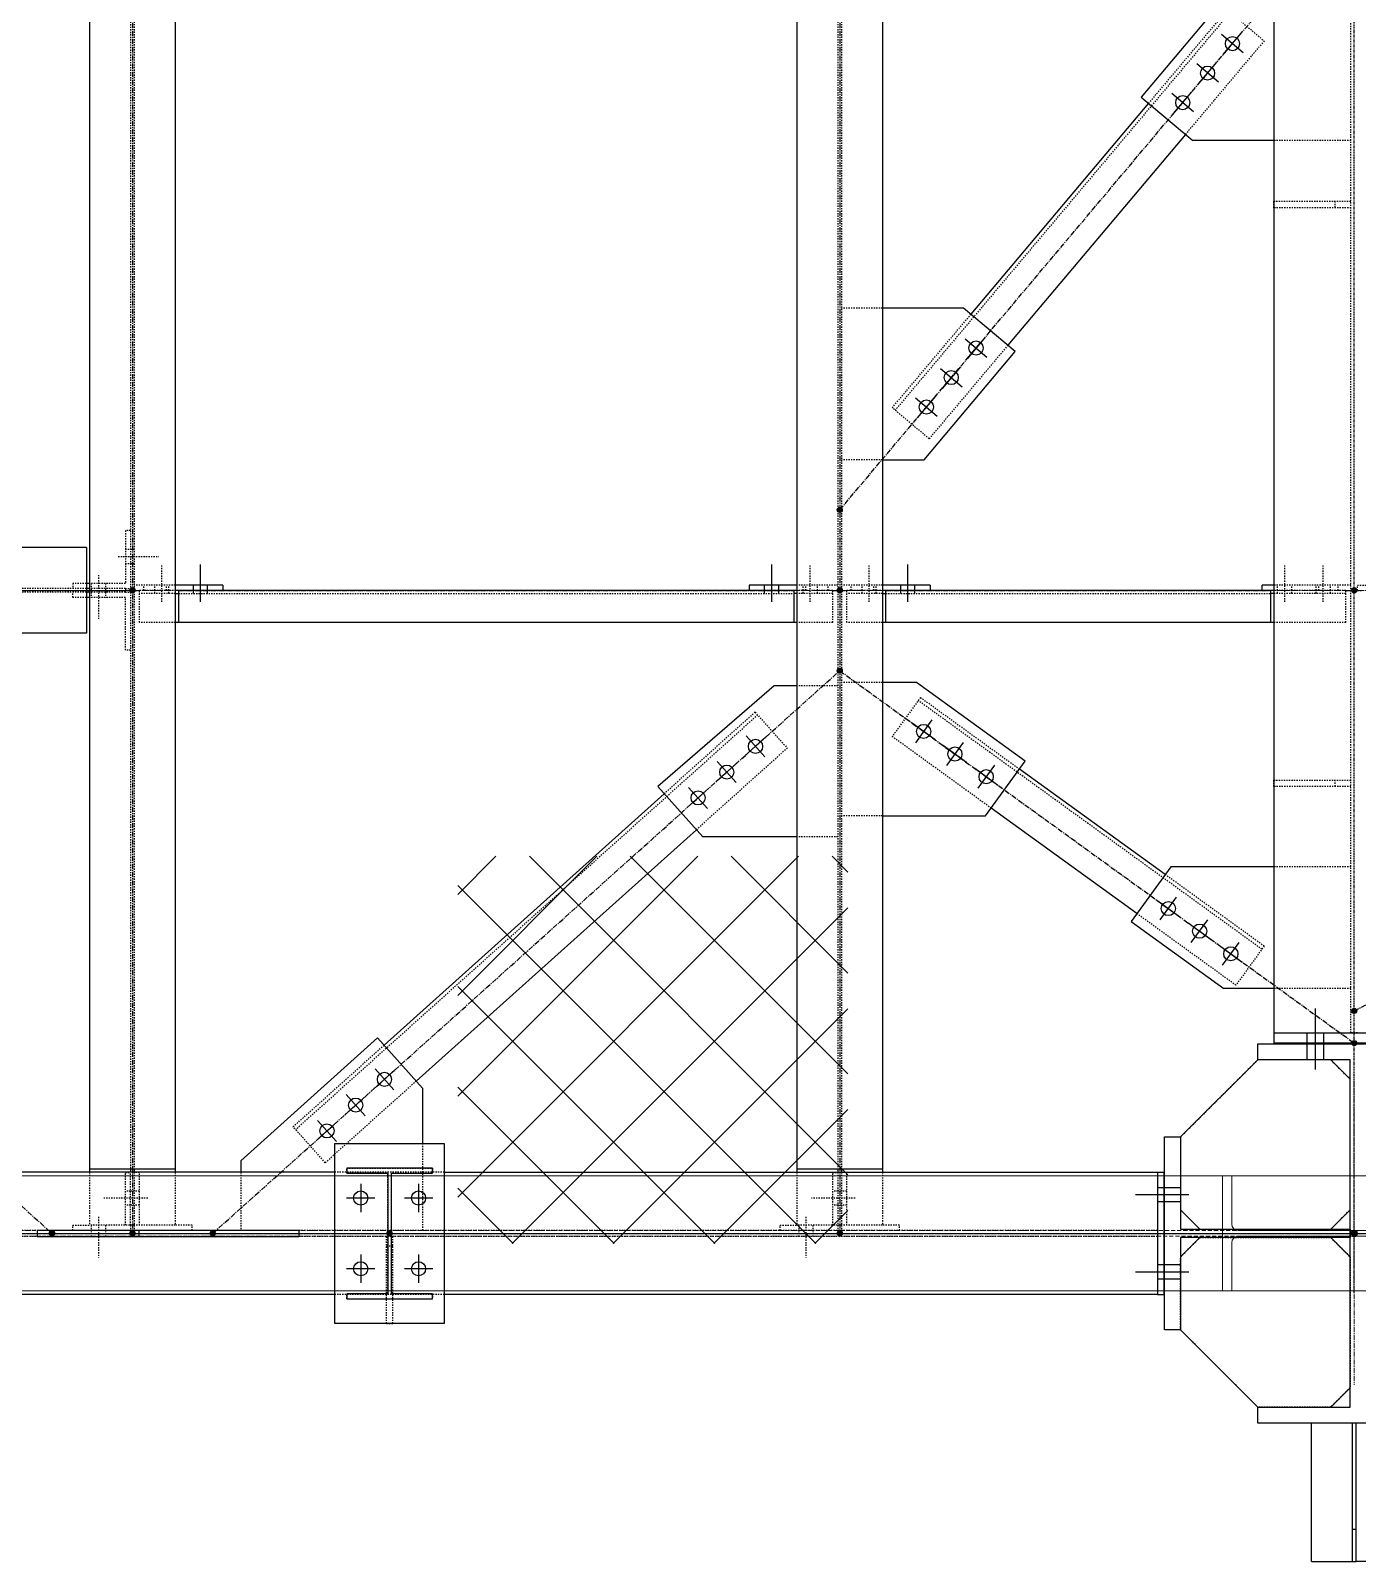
# Model space of a CAD drawing. Header units: millimetres. Extents: x -1319 to 21258, y 11161 to 27532.
# Drawn here: x 12169 to 14232, y 12972 to 15352 of the extents above; entities that cross this region are included whole.
import ezdxf

# ---------------------------------------------------------------- set-up
doc = ezdxf.new("R2010")
doc.units = ezdxf.units.MM
for name, pattern in [('CENTER', [12.7, 7.9375, -1.5875, 1.5875, -1.5875]), ('DXK_LINE_DOT2', [3.9198, 1.9599, -1.9599]), ('DXK_LINE_DOT5', [7.8785, 2.979, -0.9799, 0.9799, -0.9799, 0.9799, -0.9799]), ('HIDDEN', [9.525, 6.35, -3.175]), ('PHANTOM', [2.5, 1.25, -0.25, 0.25, -0.25, 0.25, -0.25])]:
    doc.linetypes.add(name, pattern=pattern)
for name, color, linetype in [('1', 7, 'Continuous'), ('2', 7, 'Continuous'), ('4', 7, 'Continuous')]:
    doc.layers.add(name, color=color, linetype=linetype)
for name, color, linetype, lineweight in [('CEN', 1, 'CENTER', 9), ('handrail', 11, 'FENCELINE1', 9), ('HIDDEN', 3, 'HIDDEN', 9), ('MAIN OBJECT', 2, 'Continuous', 18), ('PANTHOM', 8, 'PHANTOM', 0)]:
    doc.layers.add(name, color=color, linetype=linetype, lineweight=lineweight)
doc.linetypes.add('FENCELINE1', pattern='A,0.25,-0.1,[133,ltypeshp.shx,S=0.1,R=0,X=-0.1,Y=0],-0.1,1', length=1.45)

# ---------------------------------------------------------------- blocks, each defined once
blk = doc.blocks.new('A$Cfeb8c868')
at = {"layer": '4', "linetype": 'Continuous'}
for points in [[(7700, -8879, -1), (7700, -8871, -1)], [(6600, -9004, -1), (6600, -8996, -1)], [(6600, -9004, -1), (6600, -8996, -1)], [(7700, -9004, -1), (7700, -8996, -1)], [(7700, -9004, -1), (7700, -8996, -1)], [(8500, -9004, -1), (8500, -8996, -1)], [(8500, -9004, -1), (8500, -8996, -1)], [(7700, -9129, -1), (7700, -9121, -1)], [(7700, -9129, -1), (7700, -9121, -1)], [(8500, -9658, -1), (8500, -9650, -1)], [(8500, -9708, -1), (8500, -9700, -1)], [(6475, -10004, -1), (6475, -9996, -1)], [(6600, -10004, -1), (6600, -9996, -1)], [(6725, -10004, -1), (6725, -9996, -1)], [(7000, -10004, -1), (7000, -9996, -1)], [(7700, -10004, -1), (7700, -9996, -1)], [(8500, -10004, -1), (8500, -9996, -1)], [(8500, -10004, -1), (8500, -9996, -1)], [(8500, -10004, -1), (8500, -9996, -1)]]:
    blk.add_hatch(color=4, dxfattribs=at).paths.add_polyline_path(points)
at = {"layer": '1', "color": 4, "linetype": 'DXK_LINE_DOT2'}
for p, q in [((8495, -9688), (8495, -3285.3)), ((8375, -7405), (8375, -8395)), ((6597.2, -7813.9), (6597.2, -9002.9)), ((6602.8, -7919.5), (6602.8, -9900)), ((7697.1, -7919.5), (7697.1, -9900)), ((7702.8, -7919.5), (7702.8, -9900)), ((8307.2, -8101.1), (7786.2, -8719.9)), ((8302.6, -8097.3), (8180.2, -8242.6)), ((8302.6, -8097.3), (8360, -8145.6)), ((8360, -8145.6), (8237.6, -8290.9)), ((8495, -8300.6), (8375, -8300.6)), ((8375, -8405), (8375, -8395)), ((8375, -8395), (8495, -8395)), ((8470, -8395), (8470, -8405)), ((8495, -8405), (8375, -8405)), ((8375, -8405), (8375, -9295)), ((7766.6, -8561), (7702.8, -8561)), ((7781.6, -8716), (7904, -8570.7)), ((7961.4, -8619), (7839, -8764.3)), ((7839, -8764.3), (7781.6, -8716)), ((7766.6, -8797), (7702.8, -8797)), ((6597.2, -8907.2), (6589.1, -8907.2)), ((6589.1, -8907.2), (6589.1, -8989.2)), ((6578, -8947.2), (6641, -8947.2)), ((6589.1, -8936.2), (6597.2, -8936.2)), ((6597.2, -8936.2), (6602.8, -8936.2)), ((6589.1, -8958.2), (6597.2, -8958.2)), ((6597.2, -8958.2), (6602.8, -8958.2)), ((6645.8, -9018), (6645.8, -8960)), ((7654.2, -9018), (7654.2, -8960)), ((7745.8, -9018), (7745.8, -8960)), ((8392, -9018), (8392, -8960)), ((8452, -9018), (8452, -8960)), ((6528.4, -8997.2), (5574.6, -8997.2)), ((6507.2, -8989.2), (6507.2, -8997.2)), ((6528.4, -8989.2), (6507.2, -8989.2)), ((6528.4, -8997.2), (6533.4, -8997.2)), ((6589.1, -8989.2), (6533.4, -8989.2)), ((6589.1, -8997.2), (6533.4, -8997.2)), ((6536.1, -8989.2), (6536.1, -8997.2)), ((6536.1, -8997.2), (6536.1, -9002.9)), ((6547.2, -8976.2), (6547.2, -9044.2)), ((6558.1, -8989.2), (6558.1, -8997.2)), ((6558.1, -8997.2), (6558.1, -9002.9)), ((6589.1, -8997.2), (6589.1, -9002.9)), ((6589.1, -8997.2), (6597.2, -8997.2)), ((6666.6, -8992), (6602.8, -8992)), ((6617.9, -9000), (6617.9, -8992)), ((6634.8, -9000), (6634.8, -8992)), ((6652.8, -9000), (6652.8, -8992)), ((6656.8, -9000), (6656.8, -8992)), ((7697.1, -8992), (7633.4, -8992)), ((7643.2, -9000), (7643.2, -8992)), ((7647.2, -9000), (7647.2, -8992)), ((7665.2, -9000), (7665.2, -8992)), ((7682.1, -9000), (7682.1, -8992)), ((7766.6, -8992), (7702.8, -8992)), ((7717.9, -9000), (7717.9, -8992)), ((7734.8, -9000), (7734.8, -8992)), ((7752.8, -9000), (7752.8, -8992)), ((7756.8, -9000), (7756.8, -8992)), ((8495, -8992), (8375, -8992)), ((8381, -9000), (8381, -8992)), ((8403, -9000), (8403, -8992)), ((8441, -9000), (8441, -8992)), ((8445, -9000), (8445, -8992)), ((8463, -9000), (8463, -8992)), ((8475, -9000), (8475, -8992)), ((8505, -9000), (8505, -8992)), ((8505, -8992), (8625, -8992)), ((6528.4, -9002.9), (5574.6, -9002.9)), ((6507.2, -9010.9), (6507.2, -9002.9)), ((6528.4, -9010.9), (6507.2, -9010.9)), ((6528.4, -9002.9), (6533.4, -9002.9)), ((6589.1, -9002.9), (6533.4, -9002.9)), ((6589.1, -9010.9), (6533.4, -9010.9)), ((6536.1, -9002.9), (6536.1, -9010.9)), ((6558.1, -9002.9), (6558.1, -9010.9)), ((6589.1, -9092.9), (6589.1, -9010.9)), ((6589.1, -9002.9), (6597.2, -9002.9)), ((6597.2, -9002.9), (6597.2, -9900)), ((6610.8, -9050), (6610.8, -9000)), ((6671.6, -9000), (6610.8, -9000)), ((6666.6, -9005), (6610.8, -9005)), ((6634.8, -9005), (6634.8, -9000)), ((6656.8, -9005), (6656.8, -9000)), ((6671.6, -9005), (7628.4, -9005)), ((7689.2, -9000), (7628.4, -9000)), ((7689.2, -9005), (7633.4, -9005)), ((7643.2, -9005), (7643.2, -9000)), ((7665.2, -9005), (7665.2, -9000)), ((7689.2, -9050), (7689.2, -9000)), ((7710.9, -9050), (7710.9, -9000)), ((7771.6, -9000), (7710.9, -9000)), ((7766.6, -9005), (7710.9, -9005)), ((7734.8, -9005), (7734.8, -9000)), ((7756.8, -9005), (7756.8, -9000)), ((7771.6, -9005), (8370, -9005)), ((8487, -9000), (8370, -9000)), ((8487, -9005), (8375, -9005)), ((8381, -9005), (8381, -9000)), ((8403, -9005), (8403, -9000)), ((8441, -9005), (8441, -9000)), ((8463, -9005), (8463, -9000)), ((8487, -9050), (8487, -9000)), ((6666.6, -9050), (6610.8, -9050)), ((7689.2, -9050), (7633.4, -9050)), ((7766.6, -9050), (7710.9, -9050)), ((8487, -9050), (8375, -9050)), ((6597.2, -9092.9), (6589.1, -9092.9)), ((7697.1, -9148.5), (7633.4, -9148.5)), ((7766.6, -9143.4), (7702.8, -9143.4)), ((7825.6, -9166.5), (7781.6, -9227.3)), ((8356.5, -9558.2), (7822.1, -9171.4)), ((7825.6, -9166.5), (7979.5, -9277.9)), ((7572.3, -9193.9), (6853.9, -9838.6)), ((7568.3, -9189.4), (7426.9, -9316.3)), ((7568.3, -9189.4), (7618.4, -9245.3)), ((7935.5, -9338.7), (7781.6, -9227.3)), ((7618.4, -9245.3), (7477, -9372.2)), ((8375, -9305), (8375, -9295)), ((8375, -9295), (8495, -9295)), ((8495, -9305), (8375, -9305)), ((8375, -9305), (8375, -9688)), ((8470, -9295), (8470, -9305)), ((7766.6, -9350.8), (7702.8, -9350.8)), ((7697.1, -9383.3), (7633.4, -9383.3)), ((8360, -9553.3), (8206.1, -9441.9)), ((8495, -9429.7), (8375, -9429.7)), ((8316, -9614.1), (8162.1, -9502.7)), ((8360, -9553.3), (8316, -9614.1)), ((8495, -9619.1), (8375, -9619.1)), ((8375, -9688), (8495, -9688)), ((8505, -9688), (8495, -9688)), ((6849.9, -9834.2), (6991.3, -9707.3)), ((8350, -9730), (8230, -9850)), ((8463.5, -9730), (8350, -9730)), ((8493.5, -9760), (8463.5, -9730)), ((7041.4, -9763.1), (6900, -9890)), ((8493.5, -9963.5), (8493.5, -9760)), ((6900, -9890), (6849.9, -9834.2)), ((8230, -9850), (8230, -9963.5)), ((7051.4, -9860), (7051.4, -9995.3)), ((6933.4, -9906.2), (6933.4, -9898.4)), ((6933.4, -9898.4), (7066.6, -9898.4)), ((7066.6, -9898.4), (7066.6, -9906.2)), ((6533.4, -9905), (6533.4, -9987.3)), ((6589.1, -9987.3), (6589.1, -9905.3)), ((6589.1, -9905.3), (6597.2, -9905.3)), ((6597.2, -9987.3), (6597.2, -9905)), ((6602.8, -9905), (6602.8, -9987.3)), ((6610.8, -9905.3), (6602.8, -9905.3)), ((6610.8, -9987.3), (6610.8, -9905.3)), ((6666.6, -9905), (6666.6, -9987.3)), ((6768.7, -9905), (6768.7, -9995.3)), ((7085, -9905), (6915, -9905)), ((6997.1, -9906.2), (6933.4, -9906.2)), ((6997.1, -10093.8), (6997.1, -9906.2)), ((7002.8, -10093.8), (7002.8, -9906.2)), ((7002.8, -9906.2), (7066.6, -9906.2)), ((7633.4, -9905), (7633.4, -9987.3)), ((7689.2, -9987.3), (7689.2, -9905.3)), ((7689.2, -9905.3), (7697.1, -9905.3)), ((7697.1, -9905), (7697.1, -9987.3)), ((7702.8, -9905), (7702.8, -9987.3)), ((7710.9, -9905.3), (7702.8, -9905.3)), ((7710.9, -9987.3), (7710.9, -9905.3)), ((7766.6, -9905), (7766.6, -9987.3)), ((8194, -9905), (8194, -10095)), ((6623.9, -9945.3), (6555.8, -9945.3)), ((6597.2, -9934.3), (6589.1, -9934.3)), ((6602.8, -9934.3), (6597.2, -9934.3)), ((6610.8, -9934.3), (6602.8, -9934.3)), ((7723.9, -9945.3), (7655.9, -9945.3)), ((7697.1, -9934.3), (7689.2, -9934.3)), ((7702.8, -9934.3), (7697.1, -9934.3)), ((7710.9, -9934.3), (7702.8, -9934.3)), ((6597.2, -9956.3), (6589.1, -9956.3)), ((6602.8, -9956.3), (6597.2, -9956.3)), ((6610.8, -9956.3), (6602.8, -9956.3)), ((7697.1, -9956.3), (7689.2, -9956.3)), ((7702.8, -9956.3), (7697.1, -9956.3)), ((7710.9, -9956.3), (7702.8, -9956.3)), ((8230, -9963.5), (8260, -9993.5)), ((8463.5, -9993.5), (8493.5, -9963.5)), ((8194, -9995.3), (306, -9995.3)), ((6507.2, -9995.3), (6507.2, -9987.3)), ((6507.2, -9987.3), (6533.4, -9987.3)), ((6666.6, -9987.3), (6533.4, -9987.3)), ((6536.1, -9987.3), (6536.1, -9995.3)), ((6536.1, -9995.3), (6536.1, -10004.7)), ((6547.2, -9974.3), (6547.2, -10037.3)), ((6558.1, -9987.3), (6558.1, -9995.3)), ((6558.1, -9995.3), (6558.1, -10004.7)), ((6597.2, -9987.3), (6597.2, -9995.3)), ((6602.8, -9987.3), (6602.8, -9995.3)), ((6692.8, -9987.3), (6666.6, -9987.3)), ((6692.8, -9995.3), (6692.8, -9987.3)), ((7607.2, -9995.3), (7607.2, -9987.3)), ((7607.2, -9987.3), (7633.4, -9987.3)), ((7766.6, -9987.3), (7633.4, -9987.3)), ((7636.2, -9987.3), (7636.2, -9995.3)), ((7636.2, -9995.3), (7636.2, -10004.7)), ((7647.2, -9974.3), (7647.2, -10037.3)), ((7658.2, -9987.3), (7658.2, -9995.3)), ((7658.2, -9995.3), (7658.2, -10004.7)), ((7697.1, -9987.3), (7697.1, -9995.3)), ((7702.8, -9987.3), (7702.8, -9995.3)), ((7792.8, -9987.3), (7766.6, -9987.3)), ((7792.8, -9995.3), (7792.8, -9987.3)), ((8260, -9993.5), (8463.5, -9993.5)), ((8194, -10004.7), (306, -10004.7)), ((6995, -10140), (6995, -10004.7)), ((7005, -10019.7), (6995, -10019.7)), ((7005, -10140), (7005, -10004.7)), ((8230, -10036.5), (8260, -10006.5)), ((8260, -10006.5), (8463.5, -10006.5)), ((8463.5, -10006.5), (8493.5, -10036.5)), ((8230, -10150), (8230, -10036.5)), ((8493.5, -10036.5), (8493.5, -10240)), ((7085, -10095), (6915, -10095)), ((6933.4, -10101.6), (6933.4, -10093.8)), ((6997.1, -10093.8), (6933.4, -10093.8)), ((6933.4, -10101.6), (7066.6, -10101.6)), ((7066.6, -10093.8), (7002.8, -10093.8)), ((7066.6, -10093.8), (7066.6, -10101.6)), ((6995, -10140), (7005, -10140)), ((8350, -10270), (8230, -10150)), ((8493.5, -10240), (8463.5, -10270)), ((8463.5, -10270), (8350, -10270)), ((8566.6, -10295), (8433.4, -10295))]:
    blk.add_line(p, q, dxfattribs=at)
at = {"layer": '2', "color": 4, "linetype": 'DXK_LINE_DOT5'}
for p, q in [((8500, -10093), (8500, 2072.7)), ((-5632.2, -10000), (11949.3, -10000))]:
    blk.add_line(p, q, dxfattribs=at)
at = {"layer": '2', "color": 4, "linetype": 'Continuous'}
for p, q in [((8375, -3285.3), (8375, -9688)), ((6533.4, -7914.5), (6533.4, -9905)), ((6666.6, -7914.5), (6666.6, -9905)), ((7633.4, -7914.5), (7633.4, -9905)), ((7766.6, -7914.5), (7766.6, -9905)), ((8311.8, -8063.1), (8168.8, -8232.9)), ((8327.5, -8164), (8293.9, -8135.6)), ((8296.5, -8166.6), (8324.9, -8133)), ((8288.9, -8209.9), (8255.2, -8181.5)), ((8257.9, -8212.5), (8286.2, -8178.9)), ((8168.8, -8232.9), (8249.1, -8300.6)), ((8250.2, -8255.8), (8216.6, -8227.4)), ((8219.2, -8258.4), (8247.6, -8224.8)), ((8180.2, -8242.6), (7904, -8570.7)), ((8237.6, -8290.9), (7961.4, -8619)), ((8375, -8300.6), (8249.1, -8300.6)), ((7892.5, -8561), (7766.6, -8561)), ((7972.8, -8628.6), (7892.5, -8561)), ((7895.2, -8609), (7928.9, -8637.4)), ((7926.2, -8606.4), (7897.9, -8640)), ((7831.1, -8797), (7972.8, -8628.6)), ((7856.6, -8654.9), (7890.2, -8683.3)), ((7887.6, -8652.3), (7859.2, -8685.9)), ((7817.9, -8700.8), (7851.6, -8729.2)), ((7848.9, -8698.2), (7820.6, -8731.8)), ((7766.6, -8797), (7831.1, -8797)), ((6528.4, -8933.4), (6225, -8933.4)), ((6528.4, -8933.4), (6528.4, -9066.6)), ((6705.8, -9018), (6705.8, -8960)), ((7594.2, -9018), (7594.2, -8960)), ((7805.8, -9018), (7805.8, -8960)), ((6533.4, -8989.2), (6528.4, -8989.2)), ((6533.4, -8997.2), (6528.4, -8997.2)), ((6740.8, -8992), (6666.6, -8992)), ((6694.8, -9000), (6694.8, -8992)), ((6716.8, -9000), (6716.8, -8992)), ((6740.8, -8992), (6740.8, -9000)), ((7633.4, -8992), (7559.2, -8992)), ((7559.2, -8992), (7559.2, -9000)), ((7583.2, -9000), (7583.2, -8992)), ((7605.2, -9000), (7605.2, -8992)), ((7840.8, -8992), (7766.6, -8992)), ((7794.8, -9000), (7794.8, -8992)), ((7816.8, -9000), (7816.8, -8992)), ((7840.8, -8992), (7840.8, -9000)), ((8375, -8992), (8357, -8992)), ((8357, -9000), (8357, -8992)), ((6533.4, -9002.9), (6528.4, -9002.9)), ((6533.4, -9010.9), (6528.4, -9010.9)), ((6671.6, -9000), (6666.6, -9000)), ((6666.6, -9005), (6671.6, -9005)), ((7628.4, -9000), (6671.6, -9000)), ((6671.6, -9000), (6671.6, -9050)), ((6694.8, -9005), (6694.8, -9000)), ((6716.8, -9005), (6716.8, -9000)), ((7583.2, -9005), (7583.2, -9000)), ((7605.2, -9005), (7605.2, -9000)), ((7628.4, -9000), (7628.4, -9050)), ((7633.4, -9000), (7628.4, -9000)), ((7633.4, -9005), (7628.4, -9005)), ((7771.6, -9000), (7766.6, -9000)), ((7766.6, -9005), (7771.6, -9005)), ((8370, -9000), (7771.6, -9000)), ((7771.6, -9050), (7771.6, -9000)), ((7794.8, -9005), (7794.8, -9000)), ((7816.8, -9005), (7816.8, -9000)), ((8375, -9000), (8370, -9000)), ((8370, -9000), (8370, -9050)), ((8375, -9005), (8370, -9005)), ((6528.4, -9066.6), (6225, -9066.6)), ((7633.4, -9050), (6666.6, -9050)), ((8375, -9050), (7766.6, -9050)), ((7598.1, -9148.5), (7416.9, -9305.2)), ((7633.4, -9148.5), (7598.1, -9148.5)), ((7819.3, -9143.4), (7766.6, -9143.4)), ((7988.3, -9265.8), (7819.3, -9143.4)), ((7848.3, -9232.3), (7812.7, -9206.5)), ((7843.4, -9201.6), (7817.6, -9237.3)), ((7552.6, -9257.3), (7585.3, -9227.9)), ((7583.7, -9259), (7554.3, -9226.2)), ((7896.9, -9267.5), (7861.3, -9241.7)), ((7892, -9236.8), (7866.2, -9272.4)), ((7507.9, -9297.4), (7540.7, -9268)), ((7539, -9299), (7509.6, -9266.3)), ((7945.5, -9302.7), (7909.9, -9276.9)), ((7940.6, -9272), (7914.8, -9307.6)), ((7926.7, -9350.8), (7988.3, -9265.8)), ((8206.1, -9441.9), (7979.5, -9277.9)), ((7487, -9383.3), (7416.9, -9305.2)), ((7494.4, -9339.1), (7465, -9306.4)), ((7426.9, -9316.3), (6991.3, -9707.3)), ((7463.3, -9337.4), (7496, -9308)), ((7766.6, -9350.8), (7926.7, -9350.8)), ((8162.1, -9502.7), (7935.5, -9338.7)), ((7477, -9372.2), (7041.4, -9763.1)), ((7633.4, -9383.3), (7487, -9383.3)), ((8214.9, -9429.7), (8153.3, -9514.8)), ((8375, -9429.7), (8214.9, -9429.7)), ((8193.2, -9481.9), (8228.8, -9507.7)), ((8198.1, -9512.6), (8223.9, -9477)), ((8153.3, -9514.8), (8297.3, -9619.1)), ((8241.8, -9517.1), (8277.4, -9542.9)), ((8246.7, -9547.8), (8272.5, -9512.2)), ((8290.4, -9552.3), (8326, -9578.1)), ((8295.3, -9583), (8321.1, -9547.4)), ((8375, -9619.1), (8297.3, -9619.1)), ((8440, -9745), (8440, -9650)), ((8440, -9745), (8440, -9650)), ((8440, -9745), (8440, -9650)), ((8440, -9745), (8440, -9650)), ((8440, -9745), (8440, -9650)), ((8440, -9745), (8440, -9650)), ((8440, -9745), (8440, -9650)), ((8440, -9745), (8440, -9650)), ((8440, -9745), (8440, -9650)), ((8440, -9745), (8440, -9650)), ((8375, -9688), (8375, -9704)), ((8375, -9688), (8625, -9688)), ((8427, -9704), (8427, -9688)), ((8427, -9704), (8427, -9688)), ((8427, -9704), (8427, -9688)), ((8427, -9704), (8427, -9688)), ((8427, -9704), (8427, -9688)), ((8427, -9704), (8427, -9688)), ((8427, -9704), (8427, -9688)), ((8427, -9704), (8427, -9688)), ((8427, -9704), (8427, -9688)), ((8427, -9704), (8427, -9688)), ((8453, -9704), (8453, -9688)), ((8453, -9704), (8453, -9688)), ((8453, -9704), (8453, -9688)), ((8453, -9704), (8453, -9688)), ((8453, -9704), (8453, -9688)), ((8453, -9704), (8453, -9688)), ((8453, -9704), (8453, -9688)), ((8453, -9704), (8453, -9688)), ((8453, -9704), (8453, -9688)), ((8453, -9704), (8453, -9688)), ((6981.3, -9696.1), (6768.7, -9886.9)), ((7051.4, -9774.3), (6981.3, -9696.1)), ((8350, -9705), (8650, -9705)), ((8350, -9730), (8350, -9705)), ((8625, -9704), (8375, -9704)), ((8427, -9730), (8427, -9705)), ((8427, -9730), (8427, -9705)), ((8427, -9730), (8427, -9705)), ((8427, -9730), (8427, -9705)), ((8427, -9730), (8427, -9705)), ((8427, -9730), (8427, -9705)), ((8427, -9730), (8427, -9705)), ((8427, -9730), (8427, -9705)), ((8427, -9730), (8427, -9705)), ((8427, -9730), (8427, -9705)), ((8453, -9730), (8453, -9705)), ((8453, -9730), (8453, -9705)), ((8453, -9730), (8453, -9705)), ((8453, -9730), (8453, -9705)), ((8453, -9730), (8453, -9705)), ((8453, -9730), (8453, -9705)), ((8453, -9730), (8453, -9705)), ((8453, -9730), (8453, -9705)), ((8453, -9730), (8453, -9705)), ((8453, -9730), (8453, -9705)), ((8350, -9730), (8230, -9850)), ((8493.5, -9730), (8350, -9730)), ((8493.5, -9760), (8463.5, -9730)), ((8493.5, -10270), (8493.5, -9730)), ((7008.3, -9745.7), (6975.6, -9775.1)), ((6977.3, -9744.1), (7006.6, -9776.8)), ((7051.4, -9774.3), (7051.4, -9860)), ((6963.7, -9785.8), (6930.9, -9815.2)), ((6932.6, -9784.1), (6962, -9816.9)), ((6919, -9825.9), (6886.3, -9855.3)), ((6888, -9824.2), (6917.3, -9856.9)), ((8205, -10150), (8205, -9850)), ((8205, -9850), (8230, -9850)), ((8230, -9850), (8230, -9993.5)), ((6915, -9860), (7085, -9860)), ((6915, -10140), (6915, -9860)), ((7085, -9860), (7085, -10140)), ((6666.6, -9900), (6533.4, -9900)), ((6597.2, -9900), (6597.2, -9905)), ((6602.8, -9900), (6602.8, -9905)), ((6768.7, -9886.9), (6768.7, -9905)), ((6933.4, -9898.4), (6933.4, -9898.4)), ((7066.6, -9898.4), (6933.4, -9898.4)), ((6933.4, -9898.4), (6933.4, -9906.2)), ((7066.6, -9898.4), (7066.6, -9898.4)), ((7066.6, -9906.2), (7066.6, -9898.4)), ((7766.6, -9900), (7633.4, -9900)), ((7697.1, -9900), (7697.1, -9905)), ((7702.8, -9900), (7702.8, -9905)), ((6915, -9905), (4335, -9905)), ((6933.4, -9906.2), (6933.4, -9906.2)), ((6933.4, -9906.2), (6997.1, -9906.2)), ((6955, -9923), (6955, -9967)), ((6997.1, -9906.2), (6997.1, -9906.2)), ((6997.1, -9906.2), (6997.1, -10093.8)), ((7002.8, -9906.2), (7002.8, -9906.2)), ((7002.8, -10093.8), (7002.8, -9906.2)), ((7002.8, -9906.2), (7066.6, -9906.2)), ((7045, -9923), (7045, -9967)), ((7066.6, -9906.2), (7066.6, -9906.2)), ((7085, -9905), (8194, -9905)), ((8194, -9905), (8194, -10095)), ((8194, -9905), (8204, -9905)), ((8204, -9905), (8204, -10095)), ((6977, -9945), (6933, -9945)), ((7067, -9945), (7023, -9945)), ((8243, -9940), (8160, -9940)), ((8243, -9940), (8160, -9940)), ((8243, -9940), (8160, -9940)), ((8243, -9940), (8160, -9940)), ((8243, -9940), (8160, -9940)), ((8243, -9940), (8160, -9940)), ((8204, -9929), (8194, -9929)), ((8204, -9929), (8194, -9929)), ((8204, -9929), (8194, -9929)), ((8204, -9929), (8194, -9929)), ((8204, -9929), (8194, -9929)), ((8204, -9929), (8194, -9929)), ((8230, -9929), (8205, -9929)), ((8230, -9929), (8205, -9929)), ((8230, -9929), (8205, -9929)), ((8230, -9929), (8205, -9929)), ((8230, -9929), (8205, -9929)), ((8230, -9929), (8205, -9929)), ((8204, -9951), (8194, -9951)), ((8204, -9951), (8194, -9951)), ((8204, -9951), (8194, -9951)), ((8204, -9951), (8194, -9951)), ((8204, -9951), (8194, -9951)), ((8204, -9951), (8194, -9951)), ((8230, -9951), (8205, -9951)), ((8230, -9951), (8205, -9951)), ((8230, -9951), (8205, -9951)), ((8230, -9951), (8205, -9951)), ((8230, -9951), (8205, -9951)), ((8230, -9951), (8205, -9951)), ((8230, -9963.5), (8260, -9993.5)), ((8463.5, -9993.5), (8493.5, -9963.5)), ((6452, -9995), (6859, -9995)), ((6452, -9995), (6452, -10005)), ((6610.3, -10005), (6610.3, -9995)), ((6859, -9995), (6859, -10005)), ((8230, -9993.5), (8493.5, -9993.5)), ((8493.5, -9993.5), (8493.5, -10006.5)), ((6452, -10005), (6859, -10005)), ((8493.5, -10006.5), (8230, -10006.5)), ((8230, -10006.5), (8230, -10150)), ((8260, -10006.5), (8230, -10036.5)), ((8463.5, -10006.5), (8493.5, -10036.5)), ((6955, -10033), (6955, -10077)), ((7045, -10033), (7045, -10077)), ((6977, -10055), (6933, -10055)), ((7067, -10055), (7023, -10055)), ((8243, -10060), (8160, -10060)), ((8243, -10060), (8160, -10060)), ((8243, -10060), (8160, -10060)), ((8243, -10060), (8160, -10060)), ((8243, -10060), (8160, -10060)), ((8243, -10060), (8160, -10060)), ((8204, -10049), (8194, -10049)), ((8204, -10049), (8194, -10049)), ((8204, -10049), (8194, -10049)), ((8204, -10049), (8194, -10049)), ((8204, -10049), (8194, -10049)), ((8204, -10049), (8194, -10049)), ((8230, -10049), (8205, -10049)), ((8230, -10049), (8205, -10049)), ((8230, -10049), (8205, -10049)), ((8230, -10049), (8205, -10049)), ((8230, -10049), (8205, -10049)), ((8230, -10049), (8205, -10049)), ((8204, -10071), (8194, -10071)), ((8204, -10071), (8194, -10071)), ((8204, -10071), (8194, -10071)), ((8204, -10071), (8194, -10071)), ((8204, -10071), (8194, -10071)), ((8204, -10071), (8194, -10071)), ((8230, -10071), (8205, -10071)), ((8230, -10071), (8205, -10071)), ((8230, -10071), (8205, -10071)), ((8230, -10071), (8205, -10071)), ((8230, -10071), (8205, -10071)), ((8230, -10071), (8205, -10071)), ((6915, -10095), (4335, -10095)), ((6933.4, -10093.8), (6933.4, -10093.8)), ((6997.1, -10093.8), (6933.4, -10093.8)), ((6933.4, -10093.8), (6933.4, -10101.6)), ((6933.4, -10101.6), (6933.4, -10101.6)), ((6933.4, -10101.6), (7066.6, -10101.6)), ((6997.1, -10093.8), (6997.1, -10093.8)), ((7002.8, -10093.8), (7002.8, -10093.8)), ((7066.6, -10093.8), (7002.8, -10093.8)), ((7066.6, -10093.8), (7066.6, -10093.8)), ((7066.6, -10101.6), (7066.6, -10093.8)), ((7066.6, -10101.6), (7066.6, -10101.6)), ((8194, -10095), (7085, -10095)), ((8194, -10095), (8204, -10095)), ((7085, -10140), (6915, -10140)), ((8230, -10150), (8205, -10150)), ((8350, -10270), (8230, -10150)), ((8493.5, -10240), (8463.5, -10270)), ((8350, -10295), (8350, -10270)), ((8350, -10270), (8493.5, -10270)), ((8650, -10295), (8350, -10295)), ((8433.4, -10510), (8433.4, -10295)), ((8497.2, -10510), (8497.2, -10295)), ((8502.9, -10510), (8502.9, -10295)), ((8497.2, -10460), (8502.9, -10460)), ((8433.4, -10510), (8502.9, -10510)), ((8566.6, -10510), (8502.9, -10510))]:
    blk.add_line(p, q, dxfattribs=at)
for centre in [(8310.7, -8149.8), (8272, -8195.7), (8233.4, -8241.6), (7912, -8623.2), (7873.4, -8669.1), (7834.7, -8715), (7830.5, -9219.4), (7569, -9242.6), (7879.1, -9254.6), (7524.3, -9282.7), (7927.7, -9289.8), (7479.7, -9322.7), (8211, -9494.8), (8259.6, -9530), (8308.2, -9565.2), (6992, -9760.4), (6947.3, -9800.5), (6902.6, -9840.6), (6955, -9945), (7045, -9945), (6955, -10055), (7045, -10055)]:
    blk.add_circle(centre, 11, dxfattribs=at)
at = {"layer": '4', "color": 4, "linetype": 'CENTER'}
for p, q in [((6600, -7800), (6600, -10000)), ((7700, -7800), (7700, -10000)), ((7700, -8875), (8500, -7925)), ((5503, -9000), (6600, -9000)), ((6600, -9000), (6610.8, -9000)), ((6671.6, -9000), (7628.4, -9000)), ((7689.2, -9000), (7700, -9000)), ((7700, -9000), (7710.9, -9000)), ((7771.6, -9000), (8370, -9000)), ((8487, -9000), (8500, -9000)), ((8500, -9000), (8513, -9000)), ((5503, -9125), (6475, -10000)), ((6725, -10000), (7700, -9125)), ((7700, -9125), (8500, -9704)), ((8500, -9654), (9500, -9125)), ((0, -10000), (8500, -10000)), ((7000, -10000), (7000, -10000)), ((8500, -10000), (8500, -10000)), ((8500, -10000), (11500, -10000))]:
    blk.add_line(p, q, dxfattribs=at)
at = {"layer": '4', "color": 4, "linetype": 'Continuous'}
for centre in [(7700, -8875), (6600, -9000), (6600, -9000), (7700, -9000), (7700, -9000), (8500, -9000), (8500, -9000), (7700, -9125), (7700, -9125), (8500, -9654), (8500, -9704), (6475, -10000), (6600, -10000), (6725, -10000), (7000, -10000), (7700, -10000), (8500, -10000), (8500, -10000), (8500, -10000)]:
    blk.add_circle(centre, 4, dxfattribs=at)
blk = doc.blocks.new('A$C8184bacf')
at = {"layer": 'CEN', "color": 1}
for p, q in [((9950, -9000, -2299610.9), (6050, -9000, -2299610.9)), ((8500, -9764.3, 448149755.6), (8500, -10235.7, 448149755.6)), ((11500, -10000, 448149755.6), (0, -10000, 448149755.6)), ((0, -10000, 448149755.6), (11500, -10000, 448149755.6)), ((200.3, -10000, 448149754.8), (11299.7, -10000, 448149754.8)), ((8735.7, -10000, 448149755.6), (8264.3, -10000, 448149755.6))]:
    blk.add_line(p, q, dxfattribs=at)
blk.add_circle((8500, -10000, 448149755.6), 5, dxfattribs=at)
at = {"layer": 'handrail', "color": 1}
blk.add_line((0, -10000, 448149754.8), (11500, -10000, 448149754.8), dxfattribs=at)
at = {"layer": 'HIDDEN', "color": 1}
for p, q in [((204.7, -9995.6, 448149754.8), (11295.3, -9995.6, 448149754.8)), ((11295.3, -10004.4, 448149754.8), (204.7, -10004.4, 448149754.8))]:
    blk.add_line(p, q, dxfattribs=at)
at = {"layer": 'MAIN OBJECT', "color": 1}
for p, q in [((204.7, -9910.6, 448149754.8), (11295.3, -9910.6, 448149754.8)), ((8295.3, -10089.4, 448149755.6), (8295.3, -9910.6, 448149755.6)), ((8295.3, -9910.6, 448149755.6), (8309.6, -9910.6, 448149755.6)), ((8309.6, -9910.6, 448149755.6), (8309.6, -9985.4, 448149755.6)), ((8319.8, -9995.6, 448149755.6), (8680.2, -9995.6, 448149755.6)), ((8309.6, -10014.6, 448149755.6), (8309.6, -10089.4, 448149755.6)), ((8680.2, -10004.4, 448149755.6), (8319.8, -10004.4, 448149755.6)), ((11295.3, -10089.4, 448149754.8), (204.7, -10089.4, 448149754.8)), ((8309.6, -10089.4, 448149755.6), (8295.3, -10089.4, 448149755.6))]:
    blk.add_line(p, q, dxfattribs=at)
for centre, start, end in [((8319.8, -9985.4, 448149755.6), 180, 270), ((8319.8, -10014.6, 448149755.6), 90, 180)]:
    blk.add_arc(centre, 10.2, start, end, dxfattribs=at)
at = {"layer": 'PANTHOM', "color": 1, "linetype": 'Continuous'}
for p, q in [((7635.9, -9413.6, 448149757.9), (7106.1, -9943.5, 448149757.9)), ((7479.1, -9413.6, 448149757.9), (7106.1, -9786.6, 448149757.9)), ((7322.2, -9413.6, 448149757.9), (7106.1, -9629.8, 448149757.9)), ((7165.3, -9413.6, 448149757.9), (7106.1, -9472.9, 448149757.9)), ((7217.5, -9413.6, 448149757.9), (7712.7, -9908.8, 448149757.9)), ((7374.3, -9413.6, 448149757.9), (7712.7, -9752, 448149757.9)), ((7531.2, -9413.6, 448149757.9), (7712.7, -9595.1, 448149757.9)), ((7688.1, -9413.6, 448149757.9), (7712.7, -9438.2, 448149757.9)), ((7106.1, -9459.1, 448149757.9), (7662.8, -10015.8, 448149757.9)), ((7712.7, -9493.7, 448149757.9), (7190.6, -10015.8, 448149757.9)), ((7106.1, -9615.9, 448149757.9), (7506, -10015.8, 448149757.9)), ((7712.7, -9650.6, 448149757.9), (7347.4, -10015.8, 448149757.9)), ((7106.1, -9772.8, 448149757.9), (7349.1, -10015.8, 448149757.9)), ((7712.7, -9807.5, 448149757.9), (7504.3, -10015.8, 448149757.9)), ((7106.1, -9929.6, 448149757.9), (7192.3, -10015.8, 448149757.9)), ((7712.7, -9964.3, 448149757.9), (7661.1, -10015.8, 448149757.9))]:
    blk.add_line(p, q, dxfattribs=at)

msp = doc.modelspace()

# ---------------------------------------------------------------- block references
for name in ['A$C8184bacf', 'A$Cfeb8c868']:
    msp.add_blockref(name, (5726.8, 23482))

doc.saveas('drawing.dxf')
